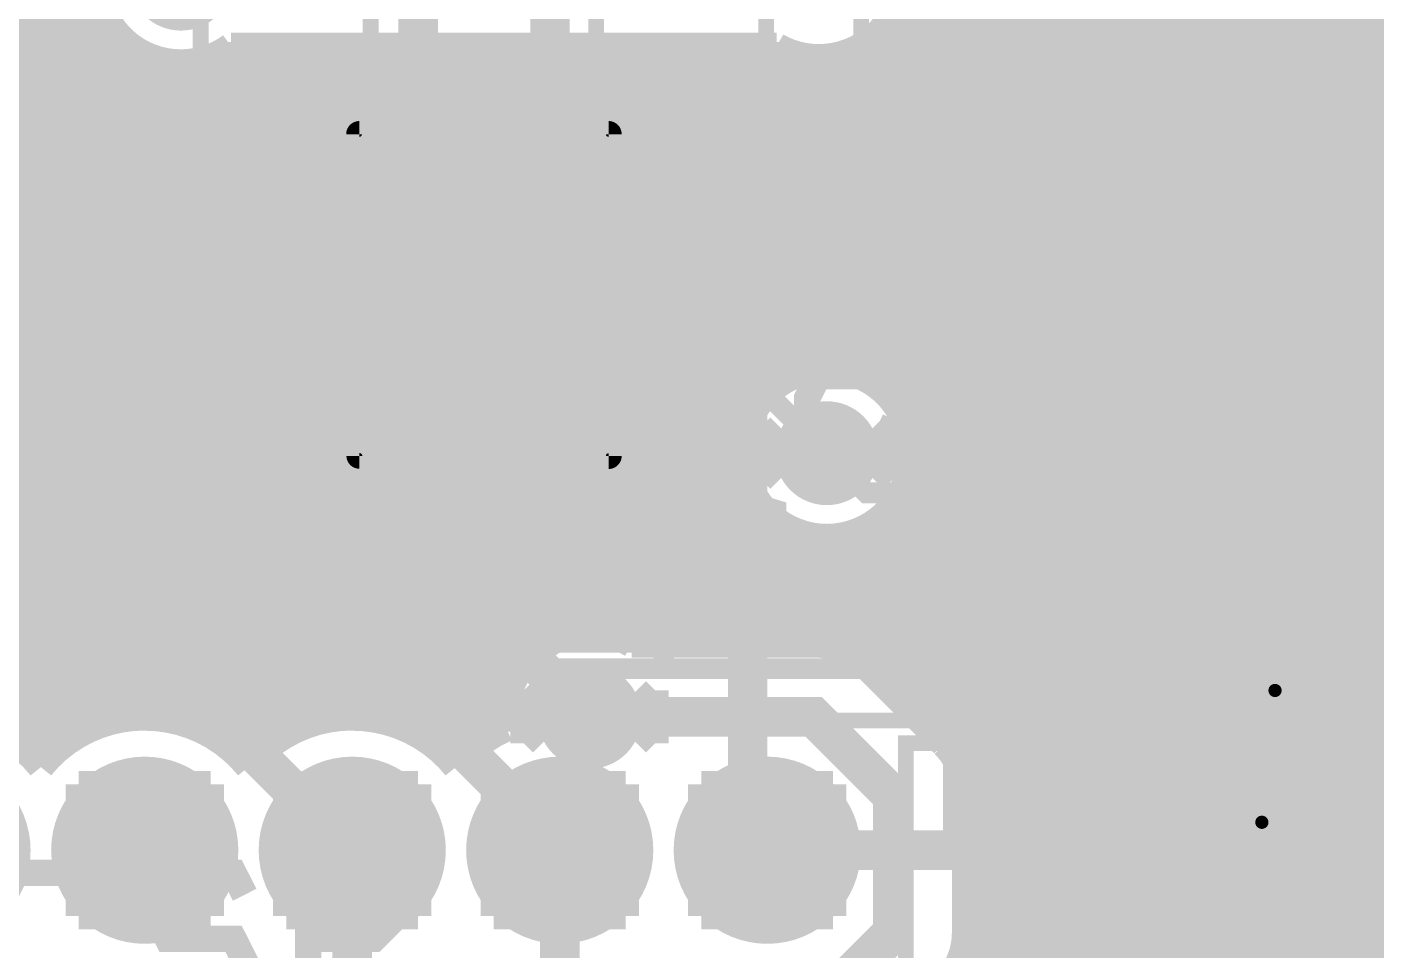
# Model space of a CAD drawing. Extents: x -10 to 131, y -93 to 209.
# Drawn here: x 88.31 to 101.3, y -26.63 to -17.74 of the extents above; entities that cross this region are included whole.
import ezdxf

# ---------------------------------------------------------------- set-up
doc = ezdxf.new("R2010")
doc.units = 0
doc.header["$MEASUREMENT"] = 0
doc.layers.get('0').update_dxf_attribs({"linetype": 'CONTINUOUS'})
for name, color, linetype in [('22-303-0_ASB', 7, 'CONTINUOUS'), ('22-303-0_AST', 7, 'CONTINUOUS'), ('22-303-0_BOT', 2, 'CONTINUOUS'), ('22-303-0_DRD', 6, 'CONTINUOUS'), ('22-303-0_DRL', 1, 'CONTINUOUS'), ('22-303-0_GND', 3, 'CONTINUOUS'), ('22-303-0_IN1', 10, 'CONTINUOUS'), ('22-303-0_SMB', 14, 'CONTINUOUS'), ('22-303-0_SMT', 9, 'CONTINUOUS'), ('22-303-0_SPT', 11, 'CONTINUOUS'), ('22-303-0_SSB', 13, 'CONTINUOUS'), ('22-303-0_SST', 8, 'CONTINUOUS'), ('22-303-0_TOP', 15, 'CONTINUOUS'), ('THRUHOLE_TAP', 2, 'CONTINUOUS')]:
    doc.layers.add(name, color=color, linetype=linetype)

# ---------------------------------------------------------------- blocks, each defined once
blk = doc.blocks.new('ROUND_26')
at = {"const_width": 0.7747}
blk.add_lwpolyline([(-0.38735, 0, 1), (0.38735, 0, 1)], format="xyb", close=True, dxfattribs=at)
blk = doc.blocks.new('ROUND_70')
at = {"const_width": 0.29972}
blk.add_lwpolyline([(-0.14986, 0, 1), (0.14986, 0, 1)], format="xyb", close=True, dxfattribs=at)
blk = doc.blocks.new('ROUND_113')
at = {"const_width": 0.40005}
blk.add_lwpolyline([(-0.200024, 0, 1), (0.200024, 0, 1)], format="xyb", close=True, dxfattribs=at)
blk = doc.blocks.new('ROUND_117')
at = {"const_width": 0.10033}
blk.add_lwpolyline([(-0.050164, 0, 1), (0.050164, 0, 1)], format="xyb", close=True, dxfattribs=at)
blk = doc.blocks.new('ROUND_83')
at = {"const_width": 0.9017}
blk.add_lwpolyline([(-0.45085, 0, 1), (0.45085, 0, 1)], format="xyb", close=True, dxfattribs=at)
blk = doc.blocks.new('ROUND_100')
at = {"const_width": 0.50038}
blk.add_lwpolyline([(-0.25019, 0, 1), (0.25019, 0, 1)], format="xyb", close=True, dxfattribs=at)
blk = doc.blocks.new('ROUND_101')
at = {"const_width": 0.0635}
blk.add_lwpolyline([(-0.03175, 0, 1), (0.03175, 0, 1)], format="xyb", close=True, dxfattribs=at)
blk = doc.blocks.new('RECTANGLE_3')
blk.add_solid([(0.4826, 0.4064), (0.4826, -0.4064), (-0.4826, 0.4064), (-0.4826, -0.4064)])
blk = doc.blocks.new('RECTANGLE_17')
blk.add_solid([(0.635, 0.508), (0.635, -0.508), (-0.635, 0.508), (-0.635, -0.508)])
blk = doc.blocks.new('RECTANGLE_36')
blk.add_solid([(0.29972, 0.52451), (0.29972, -0.52451), (-0.29972, 0.52451), (-0.29972, -0.52451)])
blk = doc.blocks.new('ROUND_108')
at = {"const_width": 0.10033}
blk.add_lwpolyline([(-0.050164, 0, 1), (0.050164, 0, 1)], format="xyb", close=True, dxfattribs=at)

msp = doc.modelspace()

# ---------------------------------------------------------------- linework, layer by layer
at = {"layer": '22-303-0_ASB'}
for points, const_width in [([(92.28582, -20.04568), (91.44, -20.04568)], 0.254), ([(90.82532, -21.73732), (90.82532, -20.46732), (90.6145, -20.68068), (90.19032, -21.5265), (89.9795, -21.73732), (89.9795, -20.46732)], 0.254), ([(89.36482, -20.46732), (89.36482, -21.10232), (89.04732, -21.73732), (88.8365, -21.73732), (88.519, -21.10232), (88.519, -20.46732)], 0.254), ([(92.9005, -20.46732), (93.5355, -20.46732), (93.74632, -20.68068), (93.74632, -20.8915), (93.64218, -21.10232)], 0.254), ([(93.00718, -20.46732), (93.00718, -21.73732)], 0.254), ([(95.20682, -21.73732), (95.20682, -20.68068), (95.10268, -20.46732), (94.46768, -20.46732), (94.361, -20.68068), (94.361, -21.73732)], 0.254), ([(96.66732, -21.5265), (96.56318, -21.73732), (95.92818, -21.73732), (95.8215, -21.5265), (95.8215, -21.31568), (95.92818, -21.10232), (96.56318, -21.10232), (96.66732, -20.8915), (96.66732, -20.68068), (96.56318, -20.46732), (95.92818, -20.46732), (95.8215, -20.68068)], 0.254), ([(89.36482, -20.8915), (88.519, -20.8915)], 0.254), ([(93.00718, -21.10232), (93.64218, -21.10232), (93.74632, -21.31568), (93.74632, -21.5265), (93.5355, -21.73732), (92.9005, -21.73732)], 0.254), ([(95.44304, -23.91918), (94.44228, -23.91918), (94.44228, -23.66772), (88.43772, -23.66772), (88.43772, -23.91918)], 0.19812), ([(96.69526, -23.66772), (96.69526, -23.91918), (96.19488, -23.91918)], 0.14986), ([(96.19488, -23.66772), (96.19488, -23.91918)], 0.14986), ([(96.69526, -23.66772), (96.19488, -23.66772)], 0.14986), ([(96.69526, -23.71344), (96.19488, -23.71344)], 0.14986), ([(96.26346, -23.66772), (96.26346, -23.91918)], 0.14986), ([(96.39808, -23.66772), (96.39808, -23.91918)], 0.14986), ([(96.5327, -23.66772), (96.5327, -23.91918)], 0.14986), ([(96.66732, -23.66772), (96.66732, -23.91918)], 0.14986), ([(96.69526, -23.84806), (96.19488, -23.84806)], 0.14986), ([(96.9391, -29.66974), (85.44052, -29.66974), (85.44052, -23.91918), (97.43948, -23.91918), (97.43948, -29.66974), (96.9391, -29.66974)], 0.19812), ([(85.44052, -24.41956), (97.43948, -24.41956)], 0.14986), ([(97.45726, -24.41956), (97.2058, -24.41956), (97.2058, -25.66924)], 0.14986), ([(97.27692, -24.41956), (97.27692, -25.66924)], 0.14986), ([(97.41154, -24.41956), (97.41154, -25.66924)], 0.14986), ([(97.45726, -24.41956), (97.45726, -25.66924)], 0.14986), ([(97.45726, -24.52624), (97.2058, -24.52624)], 0.14986), ([(97.45726, -24.65832), (97.2058, -24.65832)], 0.14986), ([(97.45726, -24.79294), (97.2058, -24.79294)], 0.14986), ([(98.10496, -25.1968), (98.10496, -25.02916), (98.16592, -24.85898), (98.40214, -24.85898), (98.46056, -25.02916), (98.46056, -25.87498)], 0.1524), ([(99.24034, -24.85898), (99.00412, -24.85898)], 0.1524), ([(99.12096, -24.85898), (99.12096, -25.87498), (99.00412, -25.7048)], 0.1524), ([(97.45726, -24.92756), (97.2058, -24.92756)], 0.14986), ([(97.45726, -25.06218), (97.2058, -25.06218)], 0.14986), ([(89.93886, -25.16886), (89.93886, -26.16962), (88.9381, -26.16962), (88.9381, -25.16886), (89.93886, -25.16886)], 0.14986), ([(88.9381, -26.16962), (89.93886, -25.16886)], 0.14986), ([(89.93886, -26.16962), (88.9381, -25.16886)], 0.14986), ([(91.94038, -25.16886), (91.94038, -26.16962), (90.93962, -26.16962), (90.93962, -25.16886), (91.94038, -25.16886)], 0.14986), ([(90.93962, -26.16962), (91.94038, -25.16886)], 0.14986), ([(91.94038, -26.16962), (90.93962, -25.16886)], 0.14986), ([(93.9419, -25.16886), (93.9419, -26.16962), (92.94114, -26.16962), (92.94114, -25.16886), (93.9419, -25.16886)], 0.14986), ([(92.94114, -26.16962), (93.9419, -25.16886)], 0.14986), ([(93.9419, -26.16962), (92.94114, -25.16886)], 0.14986), ([(95.94342, -26.16962), (94.94266, -25.16886)], 0.14986), ([(95.94342, -25.16886), (95.94342, -26.16962), (94.94266, -26.16962), (94.94266, -25.16886), (95.94342, -25.16886)], 0.14986), ([(94.94266, -26.16962), (95.94342, -25.16886)], 0.14986), ([(97.45726, -25.1968), (97.2058, -25.1968)], 0.14986), ([(97.45726, -25.32888), (97.2058, -25.32888)], 0.14986), ([(97.45726, -25.4635), (97.2058, -25.4635)], 0.14986), ([(97.45726, -25.59812), (97.2058, -25.59812)], 0.14986), ([(97.45726, -25.66924), (97.2058, -25.66924)], 0.14986), ([(98.52152, -25.87498), (98.28276, -25.87498)], 0.1524)]:
    msp.add_lwpolyline(points, dxfattribs=dict(at, const_width=const_width))
at = {"layer": '22-303-0_AST', "const_width": 0.1524}
for points in [[(89.9795, -15.0495), (89.9795, -17.9705), (91.6178, -17.9705), (91.6178, -15.0495), (89.9795, -15.0495)], [(93.7895, -15.0495), (93.7895, -17.9705), (95.4278, -17.9705), (95.4278, -15.0495), (93.7895, -15.0495)], [(97.9805, -19.2405), (97.9805, -16.3195), (96.3422, -16.3195), (96.3422, -19.2405), (97.9805, -19.2405)], [(96.85274, -17.67332), (96.68256, -17.61236), (96.68256, -17.25676), (96.85274, -17.19834), (97.53092, -17.19834), (97.69856, -17.25676), (97.69856, -17.61236), (97.53092, -17.67332)], [(97.02292, -18.51152), (97.02292, -18.03654), (97.69856, -18.27276), (97.69856, -18.39214), (96.68256, -18.39214)], [(89.3445, -18.2245), (89.3445, -21.1455), (90.9828, -21.1455), (90.9828, -18.2245), (89.3445, -18.2245)], [(94.4245, -18.2245), (94.4245, -21.1455), (96.0628, -21.1455), (96.0628, -18.2245), (94.4245, -18.2245)], [(93.95968, -18.7706), (93.95968, -18.7198), (93.90888, -18.7198), (91.50858, -18.7198), (91.46032, -18.7198), (91.46032, -18.7706)], [(91.46032, -21.8694), (91.46032, -18.7706)], [(92.41028, -18.7706), (92.00896, -18.7706)], [(93.95968, -18.7706), (93.95968, -21.8694)], [(89.8779, -19.46148), (89.71026, -19.40306), (89.71026, -19.04746), (89.8779, -18.9865), (90.55608, -18.9865), (90.72626, -19.04746), (90.72626, -19.40306), (90.55608, -19.46148)], [(94.8309, -19.58848), (94.66326, -19.53006), (94.66326, -19.17446), (94.8309, -19.1135), (95.50908, -19.1135), (95.67926, -19.17446), (95.67926, -19.53006), (95.50908, -19.58848)], [(89.8779, -19.8247), (89.71026, -19.94408), (89.71026, -20.1803), (89.8779, -20.29968), (90.04808, -20.29968), (90.3859, -20.06346), (90.72626, -20.29968), (90.72626, -19.8247)], [(92.24518, -20.15998), (92.24518, -19.74342), (93.26118, -19.74342)], [(94.66326, -20.42668), (94.66326, -19.9517), (95.3389, -20.42668), (95.50908, -20.42668), (95.67926, -20.36826), (95.67926, -20.01266), (95.50908, -19.9517)], [(92.24518, -20.8788), (92.24518, -20.64258)], [(92.24518, -20.75942), (93.26118, -20.75942), (93.091, -20.64258)], [(101.1555, -23.6855), (101.1555, -20.7645), (99.5172, -20.7645), (99.5172, -23.6855), (101.1555, -23.6855)], [(100.02774, -21.61032), (99.85756, -21.54936), (99.85756, -21.19376), (100.02774, -21.13534), (100.70592, -21.13534), (100.87356, -21.19376), (100.87356, -21.54936), (100.70592, -21.61032)], [(91.46032, -21.8694), (91.46032, -21.9202), (91.50858, -21.9202), (93.90888, -21.9202), (93.95968, -21.9202), (93.95968, -21.8694)], [(93.00972, -21.8694), (93.41104, -21.8694)], [(100.36556, -22.38756), (100.36556, -22.03196), (100.53574, -21.97354), (100.70592, -21.97354), (100.87356, -22.03196), (100.87356, -22.38756), (100.70592, -22.44852), (100.53574, -22.44852), (99.85756, -22.20976)], [(100.02774, -22.81174), (99.85756, -22.87016), (99.85756, -23.22576), (100.02774, -23.28672), (100.36556, -23.28672), (100.53574, -23.16734), (100.53574, -22.81174), (100.87356, -22.81174), (100.87356, -23.28672)], [(96.774, -24.638), (101.346, -24.638), (101.346, -26.416), (101.092, -26.67), (101.346, -26.924), (101.346, -28.702), (96.774, -28.702), (96.774, -24.638)], [(98.57486, -26.1874), (98.57486, -26.543), (98.91268, -26.66238), (99.25304, -26.66238), (99.59086, -26.543), (99.59086, -26.1874)], [(98.57486, -26.24582), (99.59086, -26.24582)]]:
    msp.add_lwpolyline(points, dxfattribs=at)
for points in [[(91.50858, -18.7198, 0.4142136), (91.45778, -18.7706)], [(93.95968, -18.7706, 0.4142136), (93.90888, -18.7198)], [(91.46032, -21.8694, 0.4142136), (91.50858, -21.91766)], [(93.90888, -21.9202, 0.4142136), (93.95968, -21.8694)]]:
    msp.add_lwpolyline(points, format="xyb", dxfattribs=at)
at = {"layer": '22-303-0_BOT'}
for points, const_width in [([(100.6348, -6.1595), (100.6348, -30.353)], 0.254), ([(100.8634, -6.1595), (100.8634, -30.353)], 0.254), ([(101.092, -6.1595), (101.092, -30.353)], 0.254), ([(101.3206, -6.1595), (101.3206, -30.353)], 0.254), ([(96.7486, -7.3025), (96.7486, -21.51126)], 0.254), ([(96.9772, -7.3025), (96.9772, -24.48814)], 0.254), ([(97.2058, -7.3025), (97.2058, -24.7269)], 0.254), ([(97.4344, -7.3025), (97.4344, -30.353)], 0.254), ([(97.663, -7.3025), (97.663, -30.353)], 0.254), ([(97.8916, -7.3025), (97.8916, -30.353)], 0.254), ([(98.1202, -7.3025), (98.1202, -30.353)], 0.254), ([(98.3488, -7.3025), (98.3488, -30.353)], 0.254), ([(98.5774, -7.3025), (98.5774, -30.353)], 0.254), ([(98.806, -7.3025), (98.806, -30.353)], 0.254), ([(100.4062, -9.0551), (100.4062, -30.353)], 0.254), ([(99.0346, -9.1313), (99.0346, -30.353)], 0.254), ([(99.2632, -9.33958), (99.2632, -30.353)], 0.254), ([(100.1776, -9.30656), (100.1776, -30.353)], 0.254), ([(99.4918, -9.4361), (99.4918, -30.353)], 0.254), ([(99.7204, -9.4615), (99.7204, -30.353)], 0.254), ([(99.949, -9.42086), (99.949, -30.353)], 0.254), ([(88.2904, -13.8176), (88.2904, -24.71166)], 0.254), ([(88.519, -13.8176), (88.519, -24.78024)], 0.254), ([(88.7476, -13.8176), (88.7476, -24.59228)], 0.254), ([(88.9762, -13.8176), (88.9762, -24.47544)], 0.254), ([(89.16162, -17.78), (75.73772, -17.78)], 0.254), ([(116.52758, -17.78), (96.51746, -17.78)], 0.254), ([(96.52, -17.77746), (96.52, -21.21662)], 0.254), ([(89.2048, -17.82826), (89.2048, -24.4094)], 0.254), ([(95.5294, -17.9197), (90.2716, -17.9197)], 0.254), ([(90.3478, -17.9197), (90.3478, -24.765)], 0.254), ([(90.5764, -17.9197), (90.5764, -24.72436)], 0.254), ([(90.805, -17.9197), (90.805, -24.55672)], 0.254), ([(91.0336, -17.9197), (91.0336, -24.45512)], 0.254), ([(91.2622, -17.9197), (91.2622, -24.40178)], 0.254), ([(91.4908, -17.9197), (91.4908, -24.38908)], 0.254), ([(91.7194, -17.9197), (91.7194, -24.41956)], 0.254), ([(91.948, -17.9197), (91.948, -24.49322)], 0.254), ([(92.1766, -17.9197), (92.1766, -24.62022)], 0.254), ([(92.4052, -17.9197), (92.4052, -24.82596)], 0.254), ([(92.6338, -17.9197), (92.6338, -24.67356)], 0.254), ([(92.8624, -17.9197), (92.8624, -24.52624)], 0.254), ([(93.091, -17.9197), (93.091, -23.88362)], 0.254), ([(93.3196, -17.9197), (93.3196, -23.6855)], 0.254), ([(93.5482, -17.9197), (93.5482, -23.5966)], 0.254), ([(93.7768, -17.9197), (93.7768, -23.57628)], 0.254), ([(94.0054, -17.9197), (94.0054, -23.62454)], 0.254), ([(94.234, -17.9197), (94.234, -23.6855)], 0.254), ([(94.4626, -17.9197), (94.4626, -23.6855)], 0.254), ([(94.6912, -17.9197), (94.6912, -23.6855)], 0.254), ([(94.9198, -17.9197), (94.9198, -23.6855)], 0.254), ([(95.1484, -17.9197), (95.1484, -23.6855)], 0.254), ([(95.377, -17.9197), (95.377, -21.34362)], 0.254), ([(89.45626, -18.0086), (75.7047, -18.0086)], 0.254), ([(89.4334, -17.9959), (89.4334, -24.38908)], 0.254), ([(95.75546, -18.0086), (90.1192, -18.0086)], 0.254), ([(90.1192, -18.0086), (90.1192, -24.58212)], 0.254), ([(95.6056, -17.9578), (95.6056, -21.1455)], 0.254), ([(95.8342, -18.0213), (95.8342, -21.0566)], 0.254), ([(96.0628, -18.01876), (96.0628, -21.03628)], 0.254), ([(116.459, -18.0086), (96.11614, -18.0086)], 0.254), ([(96.2914, -17.9451), (96.2914, -21.08454)], 0.254), ([(89.662, -18.06956), (89.662, -24.40686)], 0.254), ([(89.8906, -18.0721), (89.8906, -24.47036)], 0.254), ([(116.4209, -18.2372), (75.59548, -18.2372)], 0.254), ([(116.41074, -18.4658), (75.35672, -18.4658)], 0.254), ([(116.4336, -18.6944), (65.52946, -18.6944)], 0.254), ([(116.4844, -18.923), (65.75806, -18.923)], 0.254), ([(116.57076, -19.1516), (65.98666, -19.1516)], 0.254), ([(116.69522, -19.3802), (66.21526, -19.3802)], 0.254), ([(116.87048, -19.6088), (66.67754, -19.6088)], 0.254), ([(117.12194, -19.8374), (66.9417, -19.8374)], 0.254), ([(117.52834, -20.066), (67.06108, -20.066)], 0.254), ([(119.0244, -20.2946), (67.10172, -20.2946)], 0.254), ([(118.95582, -20.5232), (67.07632, -20.5232)], 0.254), ([(118.91772, -20.7518), (66.97726, -20.7518)], 0.254), ([(118.91264, -20.9804), (66.92646, -20.9804)], 0.254), ([(95.51162, -21.209), (67.15506, -21.209)], 0.254), ([(118.9355, -21.209), (96.50984, -21.209)], 0.254), ([(95.3135, -21.4376), (67.38366, -21.4376)], 0.254), ([(118.98884, -21.4376), (96.7105, -21.4376)], 0.254), ([(95.2246, -21.6662), (67.61226, -21.6662)], 0.254), ([(119.07774, -21.6662), (96.7994, -21.6662)], 0.254), ([(95.20428, -21.8948), (67.84086, -21.8948)], 0.254), ([(119.20474, -21.8948), (96.81718, -21.8948)], 0.254), ([(95.25254, -22.1234), (68.06946, -22.1234)], 0.254), ([(96.7486, -22.1742), (96.7486, -24.25954)], 0.254), ([(119.38508, -22.1234), (96.76892, -22.1234)], 0.254), ([(95.377, -22.34184), (95.377, -23.6855)], 0.254), ([(95.38462, -22.352), (68.29806, -22.352)], 0.254), ([(96.52, -22.47138), (96.52, -24.03094)], 0.254), ([(119.64162, -22.352), (96.63938, -22.352)], 0.254), ([(95.67926, -22.5806), (68.52666, -22.5806)], 0.254), ([(95.6056, -22.5425), (95.6056, -23.6855)], 0.254), ([(96.2914, -22.60092), (96.2914, -23.81504)], 0.254), ([(120.0658, -22.5806), (96.3422, -22.5806)], 0.254), ([(95.8342, -22.6314), (95.8342, -23.6855)], 0.254), ([(96.0628, -22.64918), (96.0628, -23.70836)], 0.254), ([(129.667, -22.8092), (68.75526, -22.8092)], 0.254), ([(129.667, -23.0378), (68.98386, -23.0378)], 0.254), ([(129.667, -23.2664), (81.44764, -23.2664)], 0.254), ([(129.667, -23.495), (82.0928, -23.495)], 0.254), ([(93.26118, -23.7236), (82.36966, -23.7236)], 0.254), ([(95.885, -23.6855), (94.1324, -23.6855)], 0.254), ([(129.667, -23.7236), (96.11106, -23.7236)], 0.254), ([(96.38538, -23.89632), (97.13468, -24.64562)], 0.254), ([(93.04274, -23.9522), (82.55, -23.9522)], 0.254), ([(129.667, -23.9522), (96.44126, -23.9522)], 0.254), ([(92.94368, -24.1808), (82.66938, -24.1808)], 0.254), ([(129.667, -24.1808), (96.66986, -24.1808)], 0.254), ([(89.21242, -24.4094), (87.6681, -24.4094)], 0.254), ([(91.2114, -24.4094), (89.66708, -24.4094)], 0.254), ([(92.91828, -24.4094), (91.66606, -24.4094)], 0.254), ([(95.43796, -27.66822), (96.647, -26.46172), (96.647, -25.146), (95.885, -24.384), (93.726, -24.384)], 0.381), ([(129.667, -24.4094), (96.89846, -24.4094)], 0.254), ([(88.68156, -24.638), (88.19896, -24.638)], 0.254), ([(90.68054, -24.638), (90.19794, -24.638)], 0.254), ([(92.67952, -24.638), (92.19946, -24.638)], 0.254), ([(120.2436, -24.638), (97.12706, -24.638)], 0.254), ([(119.93372, -24.8666), (97.28708, -24.8666)], 0.254), ([(119.7356, -25.0952), (97.34296, -25.0952)], 0.254), ([(97.3455, -25.146), (97.3455, -26.46172)], 0.254), ([(119.5959, -25.3238), (97.3455, -25.3238)], 0.254), ([(119.50446, -25.5524), (97.3455, -25.5524)], 0.254), ([(119.45112, -25.781), (97.3455, -25.781)], 0.254), ([(119.4308, -26.0096), (97.3455, -26.0096)], 0.254), ([(119.4435, -26.2382), (97.3455, -26.2382)], 0.254), ([(119.48922, -26.4668), (97.3455, -26.4668)], 0.254), ([(119.57304, -26.6954), (97.30486, -26.6954)], 0.254)]:
    msp.add_lwpolyline(points, dxfattribs=dict(at, const_width=const_width))
at = {"layer": '22-303-0_BOT', "const_width": 0.254}
for points in [[(88.98128, -17.272, 0.4142136), (89.789, -18.07972)], [(95.9358, -18.02892, 0.4142136), (96.74352, -17.2212)], [(89.789, -18.07972, 0.1614709), (90.2716, -17.9197)], [(95.5294, -17.9197, 0.1325032), (95.9358, -18.02932)], [(96.012, -21.03628, 0.4142136), (95.20428, -21.844)], [(96.81972, -21.844, 0.4142136), (96.012, -21.03628)], [(95.20428, -21.844, 0.4142136), (96.012, -22.65172)], [(96.012, -22.65172, 0.4142136), (96.81972, -21.844)], [(93.726, -23.57628, 0.4142136), (92.91828, -24.384)], [(94.1324, -23.6855, 0.1325032), (93.726, -23.57588)], [(96.37776, -23.8887, 0.1982443), (95.885, -23.68533)], [(96.37776, -23.8887, 0.1982443), (95.885, -23.68533)], [(88.44026, -24.86914, 0.2275126), (87.4395, -24.38891)], [(89.44102, -24.38908, 0.2275125), (88.44039, -24.86924)], [(90.43924, -24.86914, 0.2271864), (89.44102, -24.39089)], [(91.44, -24.38908, 0.2275125), (90.43937, -24.86924)], [(92.43822, -24.86914, 0.2271864), (91.44, -24.39089)], [(92.91828, -24.384, 0.0347095), (92.92604, -24.49574)], [(92.9259, -24.49576, 0.121449), (92.43806, -24.86901)], [(97.3455, -25.146, 0.1995812), (97.13964, -24.65082)], [(97.13976, -26.95448, 0.1989124), (97.34387, -26.46172)], [(97.13976, -26.95448, 0.1989124), (97.34387, -26.46172)]]:
    msp.add_lwpolyline(points, format="xyb", dxfattribs=at)
at = {"layer": '22-303-0_DRD', "const_width": 0.254}
for points in [[(89.789, -17.653), (89.154, -17.018)], [(90.424, -17.018), (89.789, -17.653)], [(95.377, -22.098), (96.012, -21.463)], [(96.012, -21.463), (96.647, -22.098)], [(95.377, -21.59), (95.377, -22.098)], [(96.012, -22.225), (95.377, -21.59)], [(96.647, -21.59), (96.012, -22.225)], [(96.647, -22.098), (96.647, -21.59)], [(99.695, -24.384), (100.33, -23.749)], [(99.695, -24.384), (100.33, -23.749)], [(99.695, -24.384), (100.33, -23.749)], [(100.33, -23.749), (100.965, -24.384)], [(100.33, -23.749), (100.965, -24.384)], [(100.33, -23.749), (100.965, -24.384)], [(99.695, -23.876), (99.695, -24.384)], [(100.33, -24.511), (99.695, -23.876)], [(99.695, -23.876), (99.695, -24.384)], [(100.33, -24.511), (99.695, -23.876)], [(99.695, -23.876), (99.695, -24.384)], [(100.33, -24.511), (99.695, -23.876)], [(100.965, -23.876), (100.33, -24.511)], [(100.965, -23.876), (100.33, -24.511)], [(100.965, -23.876), (100.33, -24.511)], [(100.965, -24.384), (100.965, -23.876)], [(100.965, -24.384), (100.965, -23.876)], [(100.965, -24.384), (100.965, -23.876)], [(93.091, -24.638), (93.726, -24.003)], [(93.726, -24.003), (94.361, -24.638)], [(93.091, -24.13), (93.091, -24.638)], [(93.726, -24.765), (93.091, -24.13)], [(94.361, -24.13), (93.726, -24.765)], [(94.361, -24.638), (94.361, -24.13)], [(88.80602, -25.03424), (88.80602, -26.30424)], [(90.07602, -25.03424), (88.80602, -25.03424)], [(90.07602, -25.03424), (88.80602, -26.30424)], [(90.07602, -26.30424), (88.80602, -25.03424)], [(90.07602, -26.30424), (90.07602, -25.03424)], [(90.805, -25.03424), (90.805, -26.30424)], [(92.075, -25.03424), (90.805, -25.03424)], [(92.075, -25.03424), (90.805, -26.30424)], [(92.075, -26.30424), (90.805, -25.03424)], [(92.075, -26.30424), (92.075, -25.03424)], [(92.80398, -25.03424), (92.80398, -26.30424)], [(94.07398, -25.03424), (92.80398, -25.03424)], [(94.07398, -25.03424), (92.80398, -26.30424)], [(94.07398, -26.30424), (92.80398, -25.03424)], [(94.07398, -26.30424), (94.07398, -25.03424)], [(94.80296, -25.03424), (94.80296, -26.30424)], [(96.07296, -25.03424), (94.80296, -25.03424)], [(96.07296, -25.03424), (94.80296, -26.30424)], [(96.07296, -26.30424), (94.80296, -25.03424)], [(96.07296, -26.30424), (96.07296, -25.03424)], [(99.568, -25.654), (100.203, -25.019)], [(100.203, -25.019), (100.838, -25.654)], [(99.568, -25.146), (99.568, -25.654)], [(100.203, -25.781), (99.568, -25.146)], [(100.838, -25.146), (100.203, -25.781)], [(100.838, -25.654), (100.838, -25.146)], [(88.80602, -26.30424), (90.07602, -26.30424)], [(90.805, -26.30424), (92.075, -26.30424)], [(92.80398, -26.30424), (94.07398, -26.30424)], [(94.80296, -26.30424), (96.07296, -26.30424)]]:
    msp.add_lwpolyline(points, dxfattribs=at)
at = {"layer": '22-303-0_IN1', "const_width": 0.2032}
for points in [[(74.93, -17.78), (74.93, -17.907), (79.883, -22.86), (101.346, -22.86), (105.283, -18.923), (105.283, -13.335), (111.506, -7.112), (111.506, -0.762), (108.585, 2.159), (108.585, 16.891), (107.315, 18.161), (107.315, 27.305), (108.585, 28.575), (108.585, 56.515)], [(92.075, -10.541), (92.075, -17.907), (96.012, -21.844)]]:
    msp.add_lwpolyline(points, dxfattribs=at)
at = {"layer": '22-303-0_SSB'}
for points, const_width in [([(92.28582, -20.04568), (91.44, -20.04568)], 0.254), ([(90.82532, -21.73732), (90.82532, -20.46732), (90.6145, -20.68068), (90.19032, -21.5265), (89.9795, -21.73732), (89.9795, -20.46732)], 0.254), ([(89.36482, -20.46732), (89.36482, -21.10232), (89.04732, -21.73732), (88.8365, -21.73732), (88.519, -21.10232), (88.519, -20.46732)], 0.254), ([(92.9005, -20.46732), (93.5355, -20.46732), (93.74632, -20.68068), (93.74632, -20.8915), (93.64218, -21.10232)], 0.254), ([(93.00718, -20.46732), (93.00718, -21.73732)], 0.254), ([(95.20682, -21.73732), (95.20682, -20.68068), (95.10268, -20.46732), (94.46768, -20.46732), (94.361, -20.68068), (94.361, -21.73732)], 0.254), ([(96.66732, -21.5265), (96.56318, -21.73732), (95.92818, -21.73732), (95.8215, -21.5265), (95.8215, -21.31568), (95.92818, -21.10232), (96.56318, -21.10232), (96.66732, -20.8915), (96.66732, -20.68068), (96.56318, -20.46732), (95.92818, -20.46732), (95.8215, -20.68068)], 0.254), ([(89.36482, -20.8915), (88.519, -20.8915)], 0.254), ([(93.00718, -21.10232), (93.64218, -21.10232), (93.74632, -21.31568), (93.74632, -21.5265), (93.5355, -21.73732), (92.9005, -21.73732)], 0.254), ([(95.44304, -23.91918), (94.44228, -23.91918), (94.44228, -23.66772), (88.43772, -23.66772), (88.43772, -23.91918)], 0.19812), ([(96.69526, -23.66772), (96.69526, -23.91918), (96.19488, -23.91918)], 0.14986), ([(96.19488, -23.66772), (96.19488, -23.91918)], 0.14986), ([(96.69526, -23.66772), (96.19488, -23.66772)], 0.14986), ([(96.69526, -23.71344), (96.19488, -23.71344)], 0.14986), ([(96.26346, -23.66772), (96.26346, -23.91918)], 0.14986), ([(96.39808, -23.66772), (96.39808, -23.91918)], 0.14986), ([(96.5327, -23.66772), (96.5327, -23.91918)], 0.14986), ([(96.66732, -23.66772), (96.66732, -23.91918)], 0.14986), ([(96.69526, -23.84806), (96.19488, -23.84806)], 0.14986), ([(96.9391, -29.66974), (85.44052, -29.66974), (85.44052, -23.91918), (97.43948, -23.91918), (97.43948, -29.66974), (96.9391, -29.66974)], 0.19812), ([(85.44052, -24.41956), (97.43948, -24.41956)], 0.14986), ([(97.45726, -24.41956), (97.2058, -24.41956), (97.2058, -25.66924)], 0.14986), ([(97.27692, -24.41956), (97.27692, -25.66924)], 0.14986), ([(97.41154, -24.41956), (97.41154, -25.66924)], 0.14986), ([(97.45726, -24.41956), (97.45726, -25.66924)], 0.14986), ([(97.45726, -24.52624), (97.2058, -24.52624)], 0.14986), ([(97.45726, -24.65832), (97.2058, -24.65832)], 0.14986), ([(97.45726, -24.79294), (97.2058, -24.79294)], 0.14986), ([(98.10496, -25.1968), (98.10496, -25.02916), (98.16592, -24.85898), (98.40214, -24.85898), (98.46056, -25.02916), (98.46056, -25.87498)], 0.1524), ([(99.24034, -24.85898), (99.00412, -24.85898)], 0.1524), ([(99.12096, -24.85898), (99.12096, -25.87498), (99.00412, -25.7048)], 0.1524), ([(97.45726, -24.92756), (97.2058, -24.92756)], 0.14986), ([(97.45726, -25.06218), (97.2058, -25.06218)], 0.14986), ([(89.93886, -25.16886), (89.93886, -26.16962), (88.9381, -26.16962), (88.9381, -25.16886), (89.93886, -25.16886)], 0.14986), ([(88.9381, -26.16962), (89.93886, -25.16886)], 0.14986), ([(89.93886, -26.16962), (88.9381, -25.16886)], 0.14986), ([(91.94038, -25.16886), (91.94038, -26.16962), (90.93962, -26.16962), (90.93962, -25.16886), (91.94038, -25.16886)], 0.14986), ([(90.93962, -26.16962), (91.94038, -25.16886)], 0.14986), ([(91.94038, -26.16962), (90.93962, -25.16886)], 0.14986), ([(93.9419, -25.16886), (93.9419, -26.16962), (92.94114, -26.16962), (92.94114, -25.16886), (93.9419, -25.16886)], 0.14986), ([(92.94114, -26.16962), (93.9419, -25.16886)], 0.14986), ([(93.9419, -26.16962), (92.94114, -25.16886)], 0.14986), ([(95.94342, -26.16962), (94.94266, -25.16886)], 0.14986), ([(95.94342, -25.16886), (95.94342, -26.16962), (94.94266, -26.16962), (94.94266, -25.16886), (95.94342, -25.16886)], 0.14986), ([(94.94266, -26.16962), (95.94342, -25.16886)], 0.14986), ([(97.45726, -25.1968), (97.2058, -25.1968)], 0.14986), ([(97.45726, -25.32888), (97.2058, -25.32888)], 0.14986), ([(97.45726, -25.4635), (97.2058, -25.4635)], 0.14986), ([(97.45726, -25.59812), (97.2058, -25.59812)], 0.14986), ([(97.45726, -25.66924), (97.2058, -25.66924)], 0.14986), ([(98.52152, -25.87498), (98.28276, -25.87498)], 0.1524)]:
    msp.add_lwpolyline(points, dxfattribs=dict(at, const_width=const_width))
at = {"layer": '22-303-0_SST'}
for points, const_width in [([(89.9795, -15.0495), (89.9795, -17.9705), (91.6178, -17.9705), (91.6178, -15.0495), (89.9795, -15.0495)], 0.1524), ([(93.7895, -15.0495), (93.7895, -17.9705), (95.4278, -17.9705), (95.4278, -15.0495), (93.7895, -15.0495)], 0.1524), ([(97.9805, -19.2405), (97.9805, -16.3195), (96.3422, -16.3195), (96.3422, -19.2405), (97.9805, -19.2405)], 0.1524), ([(98.425, -18.39976), (98.2853, -18.35912), (98.2853, -18.10512), (98.425, -18.06194), (98.99142, -18.06194), (99.13112, -18.10512), (99.13112, -18.35912), (98.99142, -18.39976)], 0.1524), ([(89.3445, -18.2245), (89.3445, -21.1455), (90.9828, -21.1455), (90.9828, -18.2245), (89.3445, -18.2245)], 0.1524), ([(94.4245, -18.2245), (94.4245, -21.1455), (96.0628, -21.1455), (96.0628, -18.2245), (94.4245, -18.2245)], 0.1524), ([(100.076, -18.90776), (99.9363, -18.86712), (99.9363, -18.61312), (100.076, -18.56994), (100.64242, -18.56994), (100.78212, -18.61312), (100.78212, -18.86712), (100.64242, -18.90776)], 0.1524), ([(93.95968, -18.7706), (93.95968, -18.7198), (93.90888, -18.7198), (91.50858, -18.7198), (91.46032, -18.7198), (91.46032, -18.7706)], 0.1524), ([(91.46032, -21.8694), (91.46032, -18.7706)], 0.1524), ([(92.41028, -18.7706), (92.00896, -18.7706)], 0.1524), ([(93.95968, -18.7706), (93.95968, -21.8694)], 0.1524), ([(98.56724, -19.08556), (98.56724, -18.74774), (99.13112, -18.91792), (99.13112, -19.00174), (98.2853, -19.00174)], 0.1524), ([(88.23452, -19.3167), (88.09482, -19.27606), (88.09482, -19.02206), (88.23452, -18.97888), (88.7984, -18.97888), (88.94064, -19.02206), (88.94064, -19.27606), (88.7984, -19.3167)], 0.1524), ([(100.36048, -19.55292), (100.36048, -19.29892), (100.50018, -19.25574), (100.64242, -19.25574), (100.78212, -19.29892), (100.78212, -19.55292), (100.64242, -19.59356), (100.50018, -19.59356), (99.9363, -19.42592)], 0.1524), ([(88.23452, -19.66468), (88.09482, -19.7485), (88.09482, -19.91868), (88.23452, -20.0025), (88.37676, -20.0025), (88.6587, -19.83486), (88.94064, -20.0025), (88.94064, -19.66468)], 0.1524), ([(100.076, -19.94154), (99.9363, -19.98472), (99.9363, -20.23872), (100.076, -20.27936), (100.36048, -20.27936), (100.50018, -20.19554), (100.50018, -19.94154), (100.78212, -19.94154), (100.78212, -20.27936)], 0.1524), ([(101.1555, -23.6855), (101.1555, -20.7645), (99.5172, -20.7645), (99.5172, -23.6855), (101.1555, -23.6855)], 0.1524), ([(94.83852, -21.9837), (94.69882, -21.94306), (94.69882, -21.68906), (94.83852, -21.64588), (95.4024, -21.64588), (95.54464, -21.68906), (95.54464, -21.94306), (95.4024, -21.9837)], 0.1524), ([(91.46032, -21.8694), (91.46032, -21.9202), (91.50858, -21.9202), (93.90888, -21.9202), (93.95968, -21.9202), (93.95968, -21.8694)], 0.1524), ([(93.00972, -21.8694), (93.41104, -21.8694)], 0.1524), ([(94.69882, -22.6695), (94.69882, -22.33168), (95.2627, -22.6695), (95.4024, -22.6695), (95.54464, -22.62886), (95.54464, -22.37486), (95.4024, -22.33168)], 0.1524), ([(92.30106, -23.19782), (92.30106, -22.90064), (93.14688, -22.90064)], 0.1524), ([(96.97974, -23.37562), (96.97974, -23.62962), (97.26168, -23.71598), (97.54362, -23.71598), (97.8281, -23.62962), (97.8281, -23.37562)], 0.1524), ([(96.97974, -23.4188), (97.8281, -23.4188)], 0.1524), ([(92.30106, -23.7998), (92.30106, -23.62962)], 0.1524), ([(92.30106, -23.71344), (93.14688, -23.71344), (93.00718, -23.62962)], 0.1524), ([(96.97974, -24.31542), (96.97974, -24.14778)], 0.1524), ([(96.97974, -24.2316), (97.8281, -24.2316), (97.68586, -24.14778)], 0.1524), ([(96.774, -24.638), (96.774, -28.702), (101.346, -28.702), (101.346, -26.924), (101.092, -26.67), (101.346, -26.416), (101.346, -24.638), (96.774, -24.638)], 0.1524), ([(88.94318, -26.94432), (88.8365, -27.15768), (88.2015, -27.15768), (88.09482, -26.94432), (88.09482, -26.0985), (88.2015, -25.88768), (88.8365, -25.88768), (88.94318, -26.0985)], 0.254), ([(90.40368, -26.0985), (90.297, -25.88768), (89.662, -25.88768), (89.55532, -26.0985), (89.55532, -26.30932), (89.662, -26.52268), (90.297, -26.52268), (90.40368, -26.7335), (90.40368, -26.94432), (90.297, -27.15768), (89.662, -27.15768), (89.55532, -26.94432)], 0.254), ([(91.01582, -26.52268), (91.65082, -26.52268), (91.86418, -26.30932), (91.86418, -26.0985), (91.65082, -25.88768), (91.01582, -25.88768), (91.01582, -27.15768)], 0.254)]:
    msp.add_lwpolyline(points, dxfattribs=dict(at, const_width=const_width))
at = {"layer": '22-303-0_SST', "const_width": 0.1524}
for points in [[(91.50858, -18.7198, 0.4142136), (91.45778, -18.7706)], [(93.95968, -18.7706, 0.4142136), (93.90888, -18.7198)], [(91.46032, -21.8694, 0.4142136), (91.50858, -21.91766)], [(93.90888, -21.9202, 0.4142136), (93.95968, -21.8694)]]:
    msp.add_lwpolyline(points, format="xyb", dxfattribs=at)
at = {"layer": '22-303-0_TOP'}
for points, const_width in [([(93.345, -7.62), (93.345, -10.287), (91.948, -11.684), (90.297, -11.684), (89.027, -12.954), (89.027, -18.9738), (90.17, -18.9738)], 0.381), ([(92.075, -13.716), (92.075, -15.748), (92.075, -15.7988), (92.075, -18.669), (92.202, -18.796), (92.20962, -18.796)], 0.381), ([(93.345, -13.716), (93.345, -15.748), (93.345, -15.7988), (93.345, -18.923), (93.33738, -18.923), (93.21038, -18.796)], 0.381), ([(97.155, -15.3162), (97.2312, -15.3162), (98.044, -16.129), (98.044, -17.653), (97.2058, -18.4912), (97.155, -18.4912)], 0.381), ([(91.44, -25.66924), (84.582, -18.81124), (84.582, -17.399), (83.32724, -16.14424), (83.185, -16.14424)], 0.381), ([(96.012, -21.844), (96.393, -22.225), (102.108, -22.225), (103.124, -23.241), (115.951, -23.241), (119.888, -19.304), (121.793, -19.304), (122.555, -20.066), (123.952, -20.066), (126.111, -17.907), (127.127, -17.907)], 0.2032), ([(97.155, -18.4912), (96.6724, -18.9738), (95.25, -18.9738)], 0.381), ([(93.43898, -25.66924), (93.43898, -25.62098), (89.027, -21.209), (89.027, -18.9738), (90.17, -18.9738)], 0.381), ([(95.25, -18.9738), (95.0722, -18.9738), (94.234, -19.812), (91.186, -19.812), (90.3478, -18.9738), (90.17, -18.9738)], 0.381), ([(92.20962, -21.844), (92.20962, -21.72462), (90.8812, -20.3962), (90.17, -20.3962)], 0.381), ([(93.21038, -21.844), (93.21038, -21.72462), (94.5388, -20.3962), (95.25, -20.3962)], 0.381), ([(95.25, -20.3962), (95.25, -25.48128), (95.43796, -25.66924)], 0.381), ([(100.33, -21.5138), (104.0638, -21.5138)], 0.381), ([(104.775, -21.69922), (104.5972, -21.5138), (104.0638, -21.5138), (100.33, -21.5138)], 0.381), ([(100.33, -21.5138), (104.0638, -21.5138)], 0.381), ([(100.33, -21.5138), (104.0638, -21.5138)], 0.381), ([(100.33, -21.5138), (104.0638, -21.5138)], 0.381), ([(104.0638, -21.5138), (100.33, -21.5138)], 0.381), ([(93.726, -24.384), (92.20962, -22.86762), (92.20962, -21.844)], 0.381), ([(100.33, -24.13), (100.33, -22.9362)], 0.381), ([(100.33, -24.13), (100.33, -22.9362)], 0.381), ([(100.33, -22.9362), (100.33, -24.13)], 0.381), ([(100.203, -26.67), (100.203, -25.4)], 0.381), ([(97.917, -25.654), (97.89922, -25.66924), (95.43796, -25.66924)], 0.381), ([(91.44, -25.66924), (91.44, -27.66822)], 0.381), ([(93.43898, -25.66924), (93.43898, -27.66822)], 0.381)]:
    msp.add_lwpolyline(points, dxfattribs=dict(at, const_width=const_width))

# ---------------------------------------------------------------- block references
at = {"layer": '22-303-0_BOT'}
for name, p in [('ROUND_70', (96.012, -21.844)), ('ROUND_70', (100.33, -24.13)), ('ROUND_70', (93.726, -24.384)), ('ROUND_26', (89.44102, -25.66924)), ('ROUND_26', (91.44, -25.66924)), ('ROUND_26', (93.43898, -25.66924)), ('ROUND_26', (95.43796, -25.66924)), ('ROUND_70', (100.203, -25.4))]:
    msp.add_blockref(name, p, dxfattribs=at)
at = {"layer": '22-303-0_DRL'}
for name, p in [('ROUND_117', (96.012, -21.844)), ('ROUND_117', (100.33, -24.13)), ('ROUND_117', (93.726, -24.384)), ('ROUND_113', (89.44102, -25.66924)), ('ROUND_113', (91.44, -25.66924)), ('ROUND_113', (93.43898, -25.66924)), ('ROUND_113', (95.43796, -25.66924)), ('ROUND_117', (100.203, -25.4))]:
    msp.add_blockref(name, p, dxfattribs=at)
at = {"layer": '22-303-0_GND'}
for name, p in [('ROUND_100', (89.789, -17.272)), ('ROUND_100', (96.012, -21.844)), ('ROUND_100', (93.726, -24.384)), ('ROUND_101', (100.33, -24.13)), ('ROUND_83', (87.4395, -25.66924)), ('ROUND_83', (89.44102, -25.66924)), ('ROUND_83', (91.44, -25.66924)), ('ROUND_83', (93.43898, -25.66924)), ('ROUND_83', (95.43796, -25.66924)), ('ROUND_101', (100.203, -25.4))]:
    msp.add_blockref(name, p, dxfattribs=at)
at = {"layer": '22-303-0_IN1'}
for name, p in [('ROUND_70', (96.012, -21.844)), ('ROUND_70', (100.33, -24.13)), ('ROUND_70', (93.726, -24.384)), ('ROUND_26', (89.44102, -25.66924)), ('ROUND_26', (91.44, -25.66924)), ('ROUND_26', (93.43898, -25.66924)), ('ROUND_26', (95.43796, -25.66924)), ('ROUND_70', (100.203, -25.4))]:
    msp.add_blockref(name, p, dxfattribs=at)
at = {"layer": '22-303-0_SMB'}
for p in [(89.44102, -25.66924), (91.44, -25.66924), (93.43898, -25.66924), (95.43796, -25.66924)]:
    msp.add_blockref('ROUND_26', p, dxfattribs=at)
at = {"layer": '22-303-0_SMT'}
for name, p in [('RECTANGLE_3', (97.155, -18.4912)), ('RECTANGLE_36', (92.20962, -18.796)), ('RECTANGLE_36', (93.21038, -18.796)), ('RECTANGLE_3', (90.17, -18.9738)), ('RECTANGLE_3', (95.25, -18.9738)), ('RECTANGLE_3', (90.17, -20.3962)), ('RECTANGLE_3', (95.25, -20.3962)), ('RECTANGLE_3', (100.33, -21.5138)), ('RECTANGLE_36', (92.20962, -21.844)), ('RECTANGLE_36', (93.21038, -21.844)), ('RECTANGLE_3', (100.33, -22.9362)), ('ROUND_26', (89.44102, -25.66924)), ('ROUND_26', (91.44, -25.66924)), ('ROUND_26', (93.43898, -25.66924)), ('ROUND_26', (95.43796, -25.66924)), ('RECTANGLE_17', (97.917, -25.654)), ('RECTANGLE_17', (100.203, -26.67))]:
    msp.add_blockref(name, p, dxfattribs=at)
at = {"layer": '22-303-0_SPT'}
for name, p in [('RECTANGLE_3', (97.155, -18.4912)), ('RECTANGLE_36', (92.20962, -18.796)), ('RECTANGLE_36', (93.21038, -18.796)), ('RECTANGLE_3', (90.17, -18.9738)), ('RECTANGLE_3', (95.25, -18.9738)), ('RECTANGLE_3', (90.17, -20.3962)), ('RECTANGLE_3', (95.25, -20.3962)), ('RECTANGLE_3', (100.33, -21.5138)), ('RECTANGLE_36', (92.20962, -21.844)), ('RECTANGLE_36', (93.21038, -21.844)), ('RECTANGLE_3', (100.33, -22.9362)), ('RECTANGLE_17', (97.917, -25.654)), ('RECTANGLE_17', (100.203, -26.67))]:
    msp.add_blockref(name, p, dxfattribs=at)
at = {"layer": '22-303-0_TOP'}
for name, p in [('RECTANGLE_3', (97.155, -18.4912)), ('RECTANGLE_36', (92.20962, -18.796)), ('RECTANGLE_36', (93.21038, -18.796)), ('RECTANGLE_3', (90.17, -18.9738)), ('RECTANGLE_3', (95.25, -18.9738)), ('RECTANGLE_3', (90.17, -20.3962)), ('RECTANGLE_3', (95.25, -20.3962)), ('RECTANGLE_3', (100.33, -21.5138)), ('RECTANGLE_36', (92.20962, -21.844)), ('RECTANGLE_36', (93.21038, -21.844)), ('ROUND_70', (96.012, -21.844)), ('RECTANGLE_3', (100.33, -22.9362)), ('ROUND_70', (100.33, -24.13)), ('ROUND_70', (93.726, -24.384)), ('ROUND_26', (89.44102, -25.66924)), ('ROUND_26', (91.44, -25.66924)), ('ROUND_26', (93.43898, -25.66924)), ('ROUND_26', (95.43796, -25.66924)), ('RECTANGLE_17', (97.917, -25.654)), ('ROUND_70', (100.203, -25.4)), ('RECTANGLE_17', (100.203, -26.67))]:
    msp.add_blockref(name, p, dxfattribs=at)
at = {"layer": 'THRUHOLE_TAP'}
for name, p in [('ROUND_108', (96.012, -21.844)), ('ROUND_108', (100.33, -24.13)), ('ROUND_108', (93.726, -24.384)), ('ROUND_113', (89.44102, -25.66924)), ('ROUND_113', (91.44, -25.66924)), ('ROUND_113', (93.43898, -25.66924)), ('ROUND_113', (95.43796, -25.66924)), ('ROUND_108', (100.203, -25.4))]:
    msp.add_blockref(name, p, dxfattribs=at)

doc.saveas('drawing.dxf')
